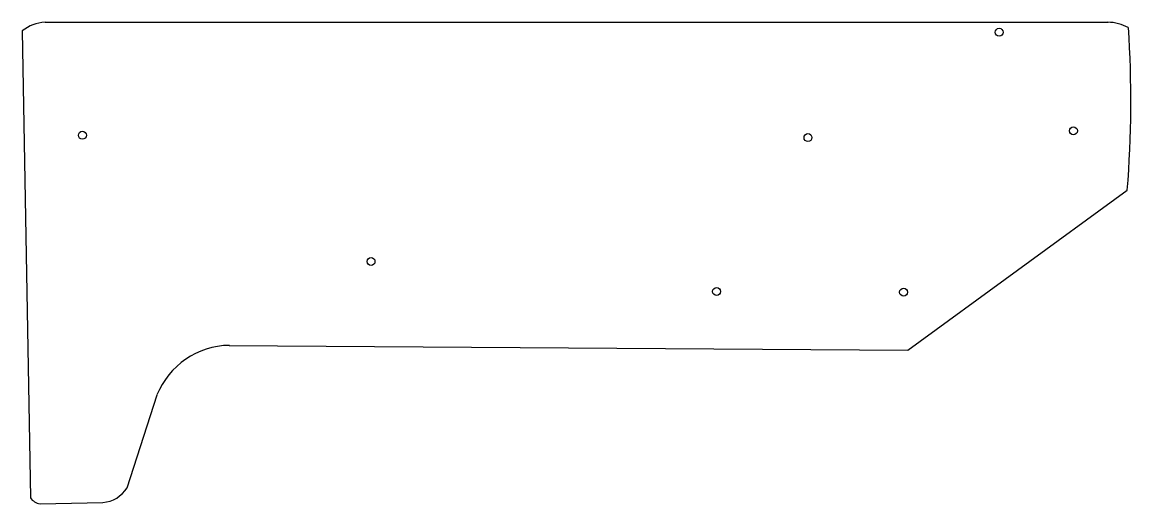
# Model space of a CAD drawing. Extents: x 0 to 1401, y 0 to 608.
import ezdxf

# ---------------------------------------------------------------- set-up
doc = ezdxf.new("R2010")
doc.units = 0
doc.layers.get('0').update_dxf_attribs({"linetype": 'CONTINUOUS'})

msp = doc.modelspace()

# ---------------------------------------------------------------- linework, layer by layer
for p, q in [((28.9, 608.5), (1372.3, 608.5)), ((0, 597.5), (10.4, 7.6)), ((1119.3, 194.1), (1396.6, 396.1)), ((261.8, 200.2), (1119.3, 194.1)), ((132.5, 20), (170.4, 137.5)), ((22.6, 0), (102, 1.7))]:
    msp.add_line(p, q)
for centre in [(1234.7, 595.7), (76.1, 465.6), (993.1, 462.7), (1328.6, 471.2), (440.9, 306.1), (877.6, 268.2), (1113.9, 267.4)]:
    msp.add_circle(centre, 5)
for centre, radius, start, end in [((31.6, 557.8), 50.7, 93.0418, 128.5004), ((1371.6, 554.2), 54.2, 60.8972, 89.2999), ((19.3, 508.5), 1381.9, 355.3348, 3.8628), ((263.3, 100), 100.2, 90.8298, 158.0297), ((98.9, 41.4), 39.8, 274.4972, 327.6008), ((25.4, 18.1), 18.3, 214.9505, 261.3271)]:
    msp.add_arc(centre, radius, start, end)

doc.saveas('drawing.dxf')
